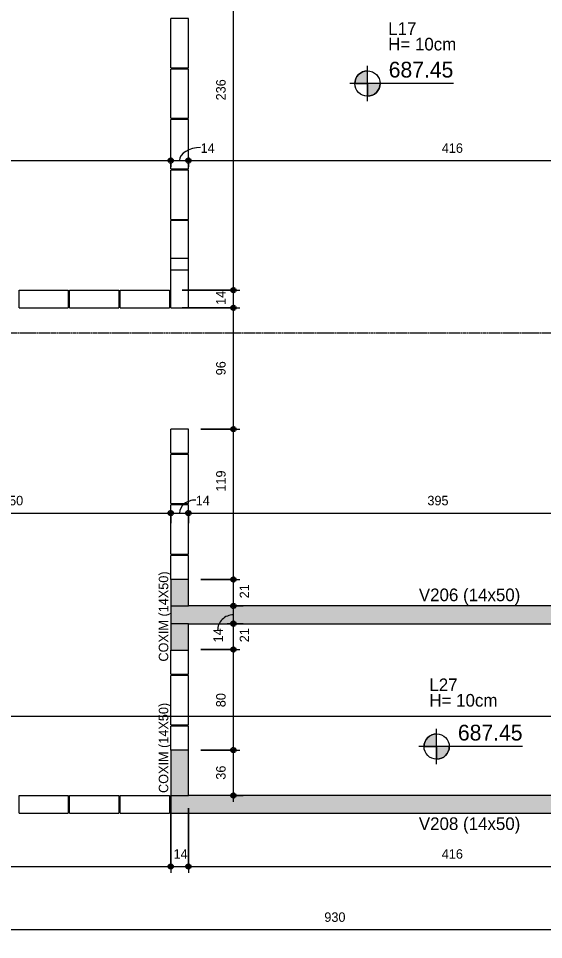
# Model space of a CAD drawing. Header units: centimetres. Extents: x 1490 to 17671, y -2277 to 8860.
# Drawn here: x 7324 to 7739, y -610 to 119 of the extents above; entities that cross this region are included whole.
import ezdxf

# ---------------------------------------------------------------- set-up
doc = ezdxf.new("R2010")
doc.units = ezdxf.units.CM
doc.linetypes.add('Linha de eixo', pattern=[2.2225, 1.27, -0.3175, 0.3175, -0.3175])
for name, color, linetype, lineweight, true_color in [('A-ANNO-DIMS-1', 1, 'Continuous', 9, 0xff0000), ('A-DETL-GENF-1', 9, 'Continuous', 9, 0xc0c0c0), ('A-DETL-GENF-2', 8, 'Continuous', 9, 0x808080), ('A-DETL-GENF-4', 251, 'Continuous', 9, 0x515151)]:
    doc.layers.add(name, color=color, linetype=linetype, lineweight=lineweight, true_color=true_color)
for name, color, linetype, lineweight in [('A-ANNO-DIMS-50', 7, 'Continuous', 9), ('A-DETL-THIN', 7, 'Continuous', 9), ('G-ANNO-SYMB', 7, 'Continuous', 9), ('G-ANNO-TEXT', 7, 'Continuous', 9), ('S-BEAM', 7, 'Continuous', 9), ('S-BEAM-1', 7, 'Continuous', 13), ('S-GRID-1', 7, 'Linha de eixo', 9)]:
    doc.layers.add(name, color=color, linetype=linetype, lineweight=lineweight)
doc.styles.add('Bahnschrift_2', font='', dxfattribs={"height": 12.5})
doc.styles.add('Bahnschrift_7', font='', dxfattribs={"height": 10})
doc.styles.add('Bahnschrift_8', font='', dxfattribs={"height": 7.5})
doc.styles.get('Bahnschrift_2').set_extended_font_data('Bahnschrift')
doc.styles.get('Bahnschrift_7').set_extended_font_data('Bahnschrift')
doc.styles.get('Bahnschrift_8').set_extended_font_data('Bahnschrift')
doc.dimstyles.new('Linear_-_2_mm_Arial', dxfattribs={"dimscale": 30.48, "dimtxt": 8.33133, "dimasz": 0.393701, "dimexe": 0.164042, "dimexo": 0.328084, "dimgap": 0.131234, "dimtad": 1, "dimdec": 0, "dimzin": 0, "dimdsep": 46, "dimtxsty": 'Bahnschrift_8', "dimblk1": 'DOTSMALL', "dimblk2": 'DOTSMALL', "dimsah": 1, "dimcen": 0.09, "dimdle": 0.164042, "dimazin": 0, "dimtfac": 1, "dimtdec": 4, "dimtix": 1, "dimtmove": 0, "dimatfit": 3, "dimfxl": 1, "dimtvp": 1, "dimtolj": 1, "dimtzin": 0, "dimarcsym": 2})
doc.dimstyles.new('Linear_-_2_mm_Arial_1', dxfattribs={"dimscale": 30.48, "dimtxt": 8.33133, "dimasz": 0.393701, "dimexe": 0.164042, "dimexo": 0.328084, "dimgap": 0.131234, "dimtad": 1, "dimdec": 0, "dimzin": 0, "dimdsep": 46, "dimtxsty": 'Bahnschrift_8', "dimblk1": 'DOTSMALL', "dimblk2": 'DOTSMALL', "dimsah": 1, "dimcen": 0.09, "dimdle": 0.164042, "dimazin": 0, "dimtfac": 1, "dimtdec": 4, "dimtix": 1, "dimtmove": 1, "dimatfit": 3, "dimfxl": 1, "dimtvp": 1, "dimtolj": 1, "dimtzin": 0, "dimarcsym": 2})
doc.dimstyles.new('Linear_-_2_mm_Arial_2', dxfattribs={"dimscale": 30.48, "dimtxt": 8.33133, "dimasz": 0.393701, "dimexe": 0.164042, "dimexo": 0.328084, "dimgap": 0.131234, "dimtad": 1, "dimdec": 0, "dimzin": 0, "dimdsep": 46, "dimtxsty": 'Bahnschrift_8', "dimblk1": 'DOTSMALL', "dimblk2": 'DOTSMALL', "dimsah": 1, "dimcen": 0.09, "dimdle": 0.164042, "dimazin": 0, "dimtfac": 1, "dimtdec": 4, "dimtix": 1, "dimtmove": 2, "dimatfit": 3, "dimfxl": 1, "dimtvp": 1, "dimtolj": 1, "dimtzin": 0, "dimarcsym": 2})

# ---------------------------------------------------------------- blocks, each defined once
blk = doc.blocks.new('LEONE - BLOCO CANALETA 14X39X2 - LEONE - BLOCO CANALETA 14X39X19 2-2460880-FORMA DA COBERTURA')
at = {"layer": 'S-BEAM-1'}
for p, q in [((-19.5, 7), (19.5, 7)), ((-19.5, 7), (-19.5, -7)), ((19.5, -7), (19.5, 7)), ((-19.5, -7), (19.5, -7))]:
    blk.add_line(p, q, dxfattribs=at)
blk = doc.blocks.new('LEONE - BLOCO CANALETA 14X39X2 - LEONE - BLOCO CANALETA 14X39X19 2-V1-FORMA DA COBERTURA')
at = {"layer": 'S-BEAM-1'}
for p, q in [((-19.5, 7), (-0.5, 7)), ((-19.5, 7), (-19.5, -7)), ((-19.5, -7), (-0.5, -7))]:
    blk.add_line(p, q, dxfattribs=at)
blk = doc.blocks.new('LEONE - BLOCO CANALETA 14X39X2 - LEONE - BLOCO CANALETA 14X39X19 2-V2-FORMA DA COBERTURA')
at = {"layer": 'S-BEAM-1'}
for p, q in [((0.5, 7), (19.5, 7)), ((19.5, -7), (19.5, 7)), ((0.5, -7), (19.5, -7))]:
    blk.add_line(p, q, dxfattribs=at)
blk = doc.blocks.new('LEONE - BLOCO CANALETA 14X19X19 - LEONE - BLOCO CANALETA 14X19X19-561206-FORMA DA COBERTURA')
at = {"layer": 'S-BEAM-1'}
for p, q in [((-9.5, 7), (9.5, 7)), ((-9.5, 7), (-9.5, -7)), ((9.5, -7), (9.5, 7)), ((-9.5, -7), (9.5, -7))]:
    blk.add_line(p, q, dxfattribs=at)
blk = doc.blocks.new('LEONE - BLOCO CANALETA 14X39X2 - LEONE - BLOCO CANALETA 14X39X19 2-3178326-FORMA DA COBERTURA')
at = {"layer": 'S-BEAM-1'}
for p, q in [((-19.5, 7), (19.5, 7)), ((-19.5, -7), (-19.5, 7)), ((19.5, 7), (19.5, -7)), ((-19.5, -7), (19.5, -7))]:
    blk.add_line(p, q, dxfattribs=at)
blk = doc.blocks.new('LEONE - BLOCO CANALETA 14X39X1 - LEONE - BLOCO CANALETA 14X39X19 2-3186057-FORMA DA COBERTURA')
at = {"layer": 'S-BEAM-1'}
for p, q in [((-19.5, 7), (19.5, 7)), ((-19.5, -7), (-19.5, 7)), ((19.5, 7), (19.5, -7)), ((-19.5, -7), (19.5, -7))]:
    blk.add_line(p, q, dxfattribs=at)
blk = doc.blocks.new('DIMBLOCK19-FORMA DA COBERTURA')
at = {"layer": 'A-ANNO-DIMS-50', "lineweight": 35, "true_color": 0xff0000}
h = blk.add_hatch(color=1, dxfattribs=at)
edge = h.paths.add_edge_path()
edge.add_arc((7109.29, -601.91), 1.5, 0, 360)
h = blk.add_hatch(color=1, dxfattribs=at)
edge = h.paths.add_edge_path()
edge.add_arc((8039.29, -601.91), 1.5, 0, 360)
at = {"layer": 'A-ANNO-DIMS-50', "color": 1, "true_color": 0xff0000}
for p, q in [((7109.29, -519.76), (7109.29, -606.91)), ((7109.29, -601.91), (7109.29, -519.76)), ((8039.29, -609.79), (8039.29, -596.91)), ((7104.29, -601.91), (8039.29, -601.91)), ((8039.29, -601.91), (8039.29, -609.79))]:
    blk.add_line(p, q, dxfattribs=at)
at = {"layer": 'A-ANNO-DIMS-50', "color": 1, "lineweight": 35, "true_color": 0xff0000}
for centre in [(7109.29, -601.91), (8039.29, -601.91)]:
    blk.add_circle(centre, 1.5, dxfattribs=at)
at = {"layer": 'A-ANNO-DIMS-50', "color": 0, "insert": (7565.9, -588.26), "char_height": 7.5, "width": 20.1467, "attachment_point": 1, "line_spacing_factor": 1.009858, "style": 'Bahnschrift_8'}
blk.add_mtext('930', dxfattribs=at)
blk = doc.blocks.new('_DotSmall')
at = {"color": 0, "linetype": 'ByBlock', "const_width": 0.5}
blk.add_lwpolyline([(-0.0625, 0, 1), (0.0625, 0, 1)], format="xyb", close=True, dxfattribs=at)
blk = doc.blocks.new('DIMBLOCK23-FORMA DA COBERTURA')
at = {"layer": 'A-ANNO-DIMS-50', "lineweight": 35, "true_color": 0xff0000}
h = blk.add_hatch(color=1, dxfattribs=at)
edge = h.paths.add_edge_path()
edge.add_arc((7123.29, -551.91), 1.5, 0, 360)
h = blk.add_hatch(color=1, dxfattribs=at)
edge = h.paths.add_edge_path()
edge.add_arc((7444.29, -551.91), 1.5, 0, 360)
at = {"layer": 'A-ANNO-DIMS-50', "color": 1, "true_color": 0xff0000}
for p, q in [((7444.29, -505.76), (7444.29, -556.91)), ((7444.29, -551.91), (7444.29, -505.76)), ((7123.29, -519.76), (7123.29, -556.91)), ((7123.29, -551.91), (7123.29, -519.76)), ((7123.29, -551.91), (7444.29, -551.91))]:
    blk.add_line(p, q, dxfattribs=at)
at = {"layer": 'A-ANNO-DIMS-50', "color": 1, "lineweight": 35, "true_color": 0xff0000}
for centre in [(7123.29, -551.91), (7444.29, -551.91)]:
    blk.add_circle(centre, 1.5, dxfattribs=at)
at = {"layer": 'A-ANNO-DIMS-50', "color": 0, "insert": (7276.53, -538.26), "char_height": 7.5, "width": 17.4201, "attachment_point": 1, "line_spacing_factor": 1.009858, "style": 'Bahnschrift_8'}
blk.add_mtext('321', dxfattribs=at)
blk = doc.blocks.new('DIMBLOCK24-FORMA DA COBERTURA')
at = {"layer": 'A-ANNO-DIMS-50', "lineweight": 35, "true_color": 0xff0000}
h = blk.add_hatch(color=1, dxfattribs=at)
edge = h.paths.add_edge_path()
edge.add_arc((7444.29, -551.91), 1.5, 0, 360)
h = blk.add_hatch(color=1, dxfattribs=at)
edge = h.paths.add_edge_path()
edge.add_arc((7458.29, -551.91), 1.5, 0, 360)
at = {"layer": 'A-ANNO-DIMS-50', "color": 1, "true_color": 0xff0000}
for p, q in [((7444.29, -505.76), (7444.29, -556.91)), ((7444.29, -551.91), (7444.29, -505.76)), ((7458.29, -505.76), (7458.29, -556.91)), ((7458.29, -551.91), (7458.29, -505.76)), ((7444.29, -551.91), (7458.29, -551.91))]:
    blk.add_line(p, q, dxfattribs=at)
at = {"layer": 'A-ANNO-DIMS-50', "color": 1, "lineweight": 35, "true_color": 0xff0000}
for centre in [(7444.29, -551.91), (7458.29, -551.91)]:
    blk.add_circle(centre, 1.5, dxfattribs=at)
at = {"layer": 'A-ANNO-DIMS-50', "color": 0, "insert": (7446.56, -538.26), "char_height": 7.5, "width": 11.3609, "attachment_point": 1, "line_spacing_factor": 1.009858, "style": 'Bahnschrift_8'}
blk.add_mtext('14', dxfattribs=at)
blk = doc.blocks.new('DIMBLOCK25-FORMA DA COBERTURA')
at = {"layer": 'A-ANNO-DIMS-50', "lineweight": 35, "true_color": 0xff0000}
h = blk.add_hatch(color=1, dxfattribs=at)
edge = h.paths.add_edge_path()
edge.add_arc((7458.29, -551.91), 1.5, 0, 360)
h = blk.add_hatch(color=1, dxfattribs=at)
edge = h.paths.add_edge_path()
edge.add_arc((7874.29, -551.91), 1.5, 0, 360)
at = {"layer": 'A-ANNO-DIMS-50', "color": 1, "true_color": 0xff0000}
for p, q in [((7458.29, -505.76), (7458.29, -556.91)), ((7458.29, -551.91), (7458.29, -505.76)), ((7874.29, -505.76), (7874.29, -556.91)), ((7874.29, -551.91), (7874.29, -505.76)), ((7458.29, -551.91), (7874.29, -551.91))]:
    blk.add_line(p, q, dxfattribs=at)
at = {"layer": 'A-ANNO-DIMS-50', "color": 1, "lineweight": 35, "true_color": 0xff0000}
for centre in [(7458.29, -551.91), (7874.29, -551.91)]:
    blk.add_circle(centre, 1.5, dxfattribs=at)
at = {"layer": 'A-ANNO-DIMS-50', "color": 0, "insert": (7658.85, -538.26), "char_height": 7.5, "width": 17.8745, "attachment_point": 1, "line_spacing_factor": 1.009858, "style": 'Bahnschrift_8'}
blk.add_mtext('416', dxfattribs=at)
blk = doc.blocks.new('DIMBLOCK112-FORMA DA COBERTURA')
at = {"layer": 'A-ANNO-DIMS-50', "lineweight": 35, "true_color": 0xff0000}
h = blk.add_hatch(color=1, dxfattribs=at)
edge = h.paths.add_edge_path()
edge.add_arc((7123.29, 6.75), 1.5, 0, 360)
h = blk.add_hatch(color=1, dxfattribs=at)
edge = h.paths.add_edge_path()
edge.add_arc((7444.29, 6.75), 1.5, 0, 360)
at = {"layer": 'A-ANNO-DIMS-50', "color": 1, "true_color": 0xff0000}
for p, q in [((7123.29, 14.24), (7123.29, 1.75)), ((7123.29, 6.75), (7123.29, 14.24)), ((7444.29, 9.24), (7444.29, 1.75)), ((7444.29, 6.75), (7444.29, 9.24)), ((7118.29, 6.75), (7444.29, 6.75))]:
    blk.add_line(p, q, dxfattribs=at)
at = {"layer": 'A-ANNO-DIMS-50', "color": 1, "lineweight": 35, "true_color": 0xff0000}
for centre in [(7123.29, 6.75), (7444.29, 6.75)]:
    blk.add_circle(centre, 1.5, dxfattribs=at)
at = {"layer": 'A-ANNO-DIMS-50', "color": 0, "insert": (7276.53, 20.39), "char_height": 7.5, "width": 17.4201, "attachment_point": 1, "line_spacing_factor": 1.009858, "style": 'Bahnschrift_8'}
blk.add_mtext('321', dxfattribs=at)
blk = doc.blocks.new('DIMBLOCK113-FORMA DA COBERTURA')
at = {"layer": 'A-ANNO-DIMS-50', "lineweight": 35, "true_color": 0xff0000}
h = blk.add_hatch(color=1, dxfattribs=at)
edge = h.paths.add_edge_path()
edge.add_arc((7444.29, 6.75), 1.5, 0, 360)
h = blk.add_hatch(color=1, dxfattribs=at)
edge = h.paths.add_edge_path()
edge.add_arc((7458.29, 6.75), 1.5, 0, 360)
at = {"layer": 'A-ANNO-DIMS-50', "color": 1, "true_color": 0xff0000}
for p, q in [((7444.29, 9.24), (7444.29, 1.75)), ((7444.29, 6.75), (7444.29, 9.24)), ((7458.29, 9.24), (7458.29, 1.75)), ((7458.29, 6.75), (7458.29, 9.24)), ((7444.29, 6.75), (7458.29, 6.75))]:
    blk.add_line(p, q, dxfattribs=at)
at = {"layer": 'A-ANNO-DIMS-50', "color": 1, "lineweight": 35, "true_color": 0xff0000}
for centre in [(7444.29, 6.75), (7458.29, 6.75)]:
    blk.add_circle(centre, 1.5, dxfattribs=at)
at = {"layer": 'A-ANNO-DIMS-50', "color": 1, "true_color": 0xff0000}
blk.add_ellipse((7468, 6.75), major_axis=(-16.7, 0), ratio=0.617383, start_param=4.712389, end_param=6.283185, dxfattribs=at)
at = {"layer": 'A-ANNO-DIMS-50', "color": 0, "insert": (7468, 20.39), "char_height": 7.5, "width": 11.3609, "attachment_point": 1, "line_spacing_factor": 1.009858, "style": 'Bahnschrift_8'}
blk.add_mtext('14', dxfattribs=at)
blk = doc.blocks.new('DIMBLOCK114-FORMA DA COBERTURA')
at = {"layer": 'A-ANNO-DIMS-50', "lineweight": 35, "true_color": 0xff0000}
h = blk.add_hatch(color=1, dxfattribs=at)
edge = h.paths.add_edge_path()
edge.add_arc((7458.29, 6.75), 1.5, 0, 360)
h = blk.add_hatch(color=1, dxfattribs=at)
edge = h.paths.add_edge_path()
edge.add_arc((7874.29, 6.75), 1.5, 0, 360)
at = {"layer": 'A-ANNO-DIMS-50', "color": 1, "true_color": 0xff0000}
for p, q in [((7458.29, 9.24), (7458.29, 1.75)), ((7458.29, 6.75), (7458.29, 9.24)), ((7874.29, -1.13), (7874.29, 11.75)), ((7458.29, 6.75), (7874.29, 6.75)), ((7874.29, 6.75), (7874.29, -1.13))]:
    blk.add_line(p, q, dxfattribs=at)
at = {"layer": 'A-ANNO-DIMS-50', "color": 1, "lineweight": 35, "true_color": 0xff0000}
for centre in [(7458.29, 6.75), (7874.29, 6.75)]:
    blk.add_circle(centre, 1.5, dxfattribs=at)
at = {"layer": 'A-ANNO-DIMS-50', "color": 0, "insert": (7658.85, 20.39), "char_height": 7.5, "width": 17.8745, "attachment_point": 1, "line_spacing_factor": 1.009858, "style": 'Bahnschrift_8'}
blk.add_mtext('416', dxfattribs=at)
blk = doc.blocks.new('DIMBLOCK134-FORMA DA COBERTURA')
at = {"layer": 'A-ANNO-DIMS-50', "lineweight": 35, "true_color": 0xff0000}
h = blk.add_hatch(color=1, dxfattribs=at)
edge = h.paths.add_edge_path()
edge.add_arc((7194.29, -272.22), 1.5, 0, 360)
h = blk.add_hatch(color=1, dxfattribs=at)
edge = h.paths.add_edge_path()
edge.add_arc((7444.29, -272.22), 1.5, 0, 360)
at = {"layer": 'A-ANNO-DIMS-50', "color": 1, "true_color": 0xff0000}
for p, q in [((7194.29, -245.76), (7194.29, -277.22)), ((7194.29, -272.22), (7194.29, -245.76)), ((7444.29, -280.1), (7444.29, -267.22)), ((7194.29, -272.22), (7444.29, -272.22)), ((7444.29, -272.22), (7444.29, -280.1))]:
    blk.add_line(p, q, dxfattribs=at)
at = {"layer": 'A-ANNO-DIMS-50', "color": 1, "lineweight": 35, "true_color": 0xff0000}
for centre in [(7194.29, -272.22), (7444.29, -272.22)]:
    blk.add_circle(centre, 1.5, dxfattribs=at)
at = {"layer": 'A-ANNO-DIMS-50', "color": 0, "insert": (7310.84, -258.58), "char_height": 7.5, "width": 20.2982, "attachment_point": 1, "line_spacing_factor": 1.009858, "style": 'Bahnschrift_8'}
blk.add_mtext('250', dxfattribs=at)
blk = doc.blocks.new('DIMBLOCK135-FORMA DA COBERTURA')
at = {"layer": 'A-ANNO-DIMS-50', "lineweight": 35, "true_color": 0xff0000}
h = blk.add_hatch(color=1, dxfattribs=at)
edge = h.paths.add_edge_path()
edge.add_arc((7444.29, -272.22), 1.5, 0, 360)
h = blk.add_hatch(color=1, dxfattribs=at)
edge = h.paths.add_edge_path()
edge.add_arc((7458.29, -272.22), 1.5, 0, 360)
at = {"layer": 'A-ANNO-DIMS-50', "color": 1, "true_color": 0xff0000}
for p, q in [((7444.29, -280.1), (7444.29, -267.22)), ((7458.29, -280.1), (7458.29, -267.22)), ((7444.29, -272.22), (7458.29, -272.22)), ((7444.29, -272.22), (7444.29, -280.1)), ((7458.29, -272.22), (7458.29, -280.1))]:
    blk.add_line(p, q, dxfattribs=at)
at = {"layer": 'A-ANNO-DIMS-50', "color": 1, "lineweight": 35, "true_color": 0xff0000}
for centre in [(7444.29, -272.22), (7458.29, -272.22)]:
    blk.add_circle(centre, 1.5, dxfattribs=at)
at = {"layer": 'A-ANNO-DIMS-50', "color": 1, "true_color": 0xff0000}
blk.add_ellipse((7464.1, -272.22), major_axis=(12.81, 0), ratio=0.804952, start_param=1.570796, end_param=3.141593, dxfattribs=at)
at = {"layer": 'A-ANNO-DIMS-50', "color": 0, "insert": (7464.1, -258.58), "char_height": 7.5, "width": 11.3609, "attachment_point": 1, "line_spacing_factor": 1.009858, "style": 'Bahnschrift_8'}
blk.add_mtext('14', dxfattribs=at)
blk = doc.blocks.new('DIMBLOCK136-FORMA DA COBERTURA')
at = {"layer": 'A-ANNO-DIMS-50', "lineweight": 35, "true_color": 0xff0000}
h = blk.add_hatch(color=1, dxfattribs=at)
edge = h.paths.add_edge_path()
edge.add_arc((7458.29, -272.22), 1.5, 0, 360)
h = blk.add_hatch(color=1, dxfattribs=at)
edge = h.paths.add_edge_path()
edge.add_arc((7853.29, -272.22), 1.5, 0, 360)
at = {"layer": 'A-ANNO-DIMS-50', "color": 1, "true_color": 0xff0000}
for p, q in [((7458.29, -280.1), (7458.29, -267.22)), ((7853.29, -284.76), (7853.29, -267.22)), ((7458.29, -272.22), (7853.29, -272.22)), ((7458.29, -272.22), (7458.29, -280.1)), ((7853.29, -272.22), (7853.29, -284.76))]:
    blk.add_line(p, q, dxfattribs=at)
at = {"layer": 'A-ANNO-DIMS-50', "color": 1, "lineweight": 35, "true_color": 0xff0000}
for centre in [(7458.29, -272.22), (7853.29, -272.22)]:
    blk.add_circle(centre, 1.5, dxfattribs=at)
at = {"layer": 'A-ANNO-DIMS-50', "color": 0, "insert": (7647.46, -258.58), "char_height": 7.5, "width": 19.9952, "attachment_point": 1, "line_spacing_factor": 1.009858, "style": 'Bahnschrift_8'}
blk.add_mtext('395', dxfattribs=at)
blk = doc.blocks.new('DIMBLOCK185-FORMA DA COBERTURA')
at = {"layer": 'A-ANNO-DIMS-50', "lineweight": 35, "true_color": 0xff0000}
h = blk.add_hatch(color=1, dxfattribs=at)
edge = h.paths.add_edge_path()
edge.add_arc((7493.91, -459.76), 1.5, 0, 360)
h = blk.add_hatch(color=1, dxfattribs=at)
edge = h.paths.add_edge_path()
edge.add_arc((7493.91, -495.76), 1.5, 0, 360)
at = {"layer": 'A-ANNO-DIMS-50', "color": 1, "true_color": 0xff0000}
for p, q in [((7468.29, -459.76), (7498.91, -459.76)), ((7493.91, -459.76), (7468.29, -459.76)), ((7493.91, -500.76), (7493.91, -459.76)), ((7501.79, -495.76), (7488.91, -495.76)), ((7493.91, -495.76), (7501.79, -495.76))]:
    blk.add_line(p, q, dxfattribs=at)
at = {"layer": 'A-ANNO-DIMS-50', "color": 1, "lineweight": 35, "true_color": 0xff0000}
for centre in [(7493.91, -459.76), (7493.91, -495.76)]:
    blk.add_circle(centre, 1.5, dxfattribs=at)
at = {"layer": 'A-ANNO-DIMS-50', "color": 0, "insert": (7480.26, -483.25), "char_height": 7.5, "width": 13.1787, "attachment_point": 1, "rotation": 90, "line_spacing_factor": 1.009858, "style": 'Bahnschrift_8'}
blk.add_mtext('36', dxfattribs=at)
blk = doc.blocks.new('DIMBLOCK186-FORMA DA COBERTURA')
at = {"layer": 'A-ANNO-DIMS-50', "lineweight": 35, "true_color": 0xff0000}
h = blk.add_hatch(color=1, dxfattribs=at)
edge = h.paths.add_edge_path()
edge.add_arc((7493.91, -380.26), 1.5, 0, 360)
h = blk.add_hatch(color=1, dxfattribs=at)
edge = h.paths.add_edge_path()
edge.add_arc((7493.91, -459.76), 1.5, 0, 360)
at = {"layer": 'A-ANNO-DIMS-50', "color": 1, "true_color": 0xff0000}
for p, q in [((7468.29, -380.26), (7498.91, -380.26)), ((7493.91, -380.26), (7468.29, -380.26)), ((7493.91, -459.76), (7493.91, -380.26)), ((7468.29, -459.76), (7498.91, -459.76)), ((7493.91, -459.76), (7468.29, -459.76))]:
    blk.add_line(p, q, dxfattribs=at)
at = {"layer": 'A-ANNO-DIMS-50', "color": 1, "lineweight": 35, "true_color": 0xff0000}
for centre in [(7493.91, -380.26), (7493.91, -459.76)]:
    blk.add_circle(centre, 1.5, dxfattribs=at)
at = {"layer": 'A-ANNO-DIMS-50', "color": 0, "insert": (7480.26, -425.88), "char_height": 7.5, "width": 14.0875, "attachment_point": 1, "rotation": 90, "line_spacing_factor": 1.009858, "style": 'Bahnschrift_8'}
blk.add_mtext('80', dxfattribs=at)
blk = doc.blocks.new('DIMBLOCK187-FORMA DA COBERTURA')
at = {"layer": 'A-ANNO-DIMS-50', "lineweight": 35, "true_color": 0xff0000}
h = blk.add_hatch(color=1, dxfattribs=at)
edge = h.paths.add_edge_path()
edge.add_arc((7493.91, -359.76), 1.5, 0, 360)
h = blk.add_hatch(color=1, dxfattribs=at)
edge = h.paths.add_edge_path()
edge.add_arc((7493.91, -380.26), 1.5, 0, 360)
at = {"layer": 'A-ANNO-DIMS-50', "color": 1, "true_color": 0xff0000}
for p, q in [((7501.79, -359.76), (7488.91, -359.76)), ((7493.91, -380.26), (7493.91, -359.76)), ((7493.91, -359.76), (7501.79, -359.76)), ((7468.29, -380.26), (7498.91, -380.26)), ((7493.91, -380.26), (7468.29, -380.26))]:
    blk.add_line(p, q, dxfattribs=at)
at = {"layer": 'A-ANNO-DIMS-50', "color": 1, "lineweight": 35, "true_color": 0xff0000}
for centre in [(7493.91, -359.76), (7493.91, -380.26)]:
    blk.add_circle(centre, 1.5, dxfattribs=at)
at = {"layer": 'A-ANNO-DIMS-50', "color": 0, "insert": (7498.9, -374.49), "char_height": 7.5, "width": 10.755, "attachment_point": 1, "rotation": 90, "line_spacing_factor": 1.009858, "style": 'Bahnschrift_8'}
blk.add_mtext('21', dxfattribs=at)
blk = doc.blocks.new('DIMBLOCK188-FORMA DA COBERTURA')
at = {"layer": 'A-ANNO-DIMS-50', "lineweight": 35, "true_color": 0xff0000}
h = blk.add_hatch(color=1, dxfattribs=at)
edge = h.paths.add_edge_path()
edge.add_arc((7493.91, -345.76), 1.5, 0, 360)
h = blk.add_hatch(color=1, dxfattribs=at)
edge = h.paths.add_edge_path()
edge.add_arc((7493.91, -359.76), 1.5, 0, 360)
at = {"layer": 'A-ANNO-DIMS-50', "color": 1, "true_color": 0xff0000}
for p, q in [((7501.79, -345.76), (7488.91, -345.76)), ((7493.91, -359.76), (7493.91, -345.76)), ((7493.91, -345.76), (7501.79, -345.76)), ((7501.79, -359.76), (7488.91, -359.76)), ((7493.91, -359.76), (7501.79, -359.76))]:
    blk.add_line(p, q, dxfattribs=at)
at = {"layer": 'A-ANNO-DIMS-50', "color": 1, "lineweight": 35, "true_color": 0xff0000}
for centre in [(7493.91, -345.76), (7493.91, -359.76)]:
    blk.add_circle(centre, 1.5, dxfattribs=at)
at = {"layer": 'A-ANNO-DIMS-50', "color": 1, "true_color": 0xff0000}
blk.add_ellipse((7493.91, -365.11), major_axis=(12.45, 0), ratio=0.992472, start_param=1.570796, end_param=3.141593, dxfattribs=at)
at = {"layer": 'A-ANNO-DIMS-50', "color": 0, "insert": (7478.13, -374.58), "char_height": 7.5, "width": 11.3609, "attachment_point": 1, "rotation": 90, "line_spacing_factor": 1.009858, "style": 'Bahnschrift_8'}
blk.add_mtext('14', dxfattribs=at)
blk = doc.blocks.new('DIMBLOCK189-FORMA DA COBERTURA')
at = {"layer": 'A-ANNO-DIMS-50', "lineweight": 35, "true_color": 0xff0000}
h = blk.add_hatch(color=1, dxfattribs=at)
edge = h.paths.add_edge_path()
edge.add_arc((7493.91, -324.76), 1.5, 0, 360)
h = blk.add_hatch(color=1, dxfattribs=at)
edge = h.paths.add_edge_path()
edge.add_arc((7493.91, -345.76), 1.5, 0, 360)
at = {"layer": 'A-ANNO-DIMS-50', "color": 1, "true_color": 0xff0000}
for p, q in [((7468.29, -324.76), (7498.91, -324.76)), ((7493.91, -324.76), (7468.29, -324.76)), ((7493.91, -345.76), (7493.91, -324.76)), ((7501.79, -345.76), (7488.91, -345.76)), ((7493.91, -345.76), (7501.79, -345.76))]:
    blk.add_line(p, q, dxfattribs=at)
at = {"layer": 'A-ANNO-DIMS-50', "color": 1, "lineweight": 35, "true_color": 0xff0000}
for centre in [(7493.91, -324.76), (7493.91, -345.76)]:
    blk.add_circle(centre, 1.5, dxfattribs=at)
at = {"layer": 'A-ANNO-DIMS-50', "color": 0, "insert": (7498.9, -339.74), "char_height": 7.5, "width": 10.755, "attachment_point": 1, "rotation": 90, "line_spacing_factor": 1.009858, "style": 'Bahnschrift_8'}
blk.add_mtext('21', dxfattribs=at)
blk = doc.blocks.new('DIMBLOCK190-FORMA DA COBERTURA')
at = {"layer": 'A-ANNO-DIMS-50', "lineweight": 35, "true_color": 0xff0000}
h = blk.add_hatch(color=1, dxfattribs=at)
edge = h.paths.add_edge_path()
edge.add_arc((7493.91, -205.76), 1.5, 0, 360)
h = blk.add_hatch(color=1, dxfattribs=at)
edge = h.paths.add_edge_path()
edge.add_arc((7493.91, -324.76), 1.5, 0, 360)
at = {"layer": 'A-ANNO-DIMS-50', "color": 1, "true_color": 0xff0000}
for p, q in [((7468.29, -205.76), (7498.91, -205.76)), ((7493.91, -205.76), (7468.29, -205.76)), ((7493.91, -324.76), (7493.91, -205.76)), ((7468.29, -324.76), (7498.91, -324.76)), ((7493.91, -324.76), (7468.29, -324.76))]:
    blk.add_line(p, q, dxfattribs=at)
at = {"layer": 'A-ANNO-DIMS-50', "color": 1, "lineweight": 35, "true_color": 0xff0000}
for centre in [(7493.91, -205.76), (7493.91, -324.76)]:
    blk.add_circle(centre, 1.5, dxfattribs=at)
at = {"layer": 'A-ANNO-DIMS-50', "color": 0, "insert": (7480.26, -255.25), "char_height": 7.5, "width": 14.9964, "attachment_point": 1, "rotation": 90, "line_spacing_factor": 1.009858, "style": 'Bahnschrift_8'}
blk.add_mtext('119', dxfattribs=at)
blk = doc.blocks.new('DIMBLOCK191-FORMA DA COBERTURA')
at = {"layer": 'A-ANNO-DIMS-50', "lineweight": 35, "true_color": 0xff0000}
h = blk.add_hatch(color=1, dxfattribs=at)
edge = h.paths.add_edge_path()
edge.add_arc((7493.91, -109.76), 1.5, 0, 360)
h = blk.add_hatch(color=1, dxfattribs=at)
edge = h.paths.add_edge_path()
edge.add_arc((7493.91, -205.76), 1.5, 0, 360)
at = {"layer": 'A-ANNO-DIMS-50', "color": 1, "true_color": 0xff0000}
for p, q in [((7453.29, -109.76), (7498.91, -109.76)), ((7493.91, -109.76), (7453.29, -109.76)), ((7493.91, -205.76), (7493.91, -109.76)), ((7468.29, -205.76), (7498.91, -205.76)), ((7493.91, -205.76), (7468.29, -205.76))]:
    blk.add_line(p, q, dxfattribs=at)
at = {"layer": 'A-ANNO-DIMS-50', "color": 1, "lineweight": 35, "true_color": 0xff0000}
for centre in [(7493.91, -109.76), (7493.91, -205.76)]:
    blk.add_circle(centre, 1.5, dxfattribs=at)
at = {"layer": 'A-ANNO-DIMS-50', "color": 0, "insert": (7480.26, -163.18), "char_height": 7.5, "width": 13.0272, "attachment_point": 1, "rotation": 90, "line_spacing_factor": 1.009858, "style": 'Bahnschrift_8'}
blk.add_mtext('96', dxfattribs=at)
blk = doc.blocks.new('DIMBLOCK192-FORMA DA COBERTURA')
at = {"layer": 'A-ANNO-DIMS-50', "lineweight": 35, "true_color": 0xff0000}
h = blk.add_hatch(color=1, dxfattribs=at)
edge = h.paths.add_edge_path()
edge.add_arc((7493.91, -95.76), 1.5, 0, 360)
h = blk.add_hatch(color=1, dxfattribs=at)
edge = h.paths.add_edge_path()
edge.add_arc((7493.91, -109.76), 1.5, 0, 360)
at = {"layer": 'A-ANNO-DIMS-50', "color": 1, "true_color": 0xff0000}
for p, q in [((7453.29, -95.76), (7498.91, -95.76)), ((7493.91, -95.76), (7453.29, -95.76)), ((7493.91, -109.76), (7493.91, -95.76)), ((7453.29, -109.76), (7498.91, -109.76)), ((7493.91, -109.76), (7453.29, -109.76))]:
    blk.add_line(p, q, dxfattribs=at)
at = {"layer": 'A-ANNO-DIMS-50', "color": 1, "lineweight": 35, "true_color": 0xff0000}
for centre in [(7493.91, -95.76), (7493.91, -109.76)]:
    blk.add_circle(centre, 1.5, dxfattribs=at)
at = {"layer": 'A-ANNO-DIMS-50', "color": 0, "insert": (7480.26, -107.49), "char_height": 7.5, "width": 11.3609, "attachment_point": 1, "rotation": 90, "line_spacing_factor": 1.009858, "style": 'Bahnschrift_8'}
blk.add_mtext('14', dxfattribs=at)
blk = doc.blocks.new('DIMBLOCK193-FORMA DA COBERTURA')
at = {"layer": 'A-ANNO-DIMS-50', "lineweight": 35, "true_color": 0xff0000}
h = blk.add_hatch(color=1, dxfattribs=at)
edge = h.paths.add_edge_path()
edge.add_arc((7493.91, 140.24), 1.5, 0, 360)
h = blk.add_hatch(color=1, dxfattribs=at)
edge = h.paths.add_edge_path()
edge.add_arc((7493.91, -95.76), 1.5, 0, 360)
at = {"layer": 'A-ANNO-DIMS-50', "color": 1, "true_color": 0xff0000}
for p, q in [((7501.79, 140.24), (7488.91, 140.24)), ((7493.91, -95.76), (7493.91, 140.24)), ((7493.91, 140.24), (7501.79, 140.24)), ((7453.29, -95.76), (7498.91, -95.76)), ((7493.91, -95.76), (7453.29, -95.76))]:
    blk.add_line(p, q, dxfattribs=at)
at = {"layer": 'A-ANNO-DIMS-50', "color": 1, "lineweight": 35, "true_color": 0xff0000}
for centre in [(7493.91, 140.24), (7493.91, -95.76)]:
    blk.add_circle(centre, 1.5, dxfattribs=at)
at = {"layer": 'A-ANNO-DIMS-50', "color": 0, "insert": (7480.26, 54.39), "char_height": 7.5, "width": 19.6922, "attachment_point": 1, "rotation": 90, "line_spacing_factor": 1.009858, "style": 'Bahnschrift_8'}
blk.add_mtext('236', dxfattribs=at)

msp = doc.modelspace()

# ---------------------------------------------------------------- hatches: boundary and pattern name
at = {"layer": 'A-DETL-GENF-1'}
h = msp.add_hatch(color=256, dxfattribs=at)
h.paths.add_polyline_path([(7458.29, -380.76), (7458.29, -359.76), (7444.29, -359.76), (7444.29, -380.76)])
h.paths.add_polyline_path([(7444.29, -345.76), (7458.29, -345.76), (7458.29, -324.76), (7444.29, -324.76)])
msp.add_hatch(color=256, dxfattribs=at).paths.add_polyline_path([(7458.29, -495.76), (7458.29, -459.76), (7444.29, -459.76), (7444.29, -495.76)])
at = {"layer": 'A-DETL-GENF-2'}
for points in [[(7719.04, -359.76), (7888.29, -359.76), (7888.29, -345.76), (7444.29, -345.76), (7444.29, -359.76), (7458.29, -359.76)], [(7444.29, -509.76), (7888.29, -509.76), (7888.29, -495.76), (7444.29, -495.76)]]:
    msp.add_hatch(color=256, dxfattribs=at).paths.add_polyline_path(points)
at = {"layer": 'A-DETL-GENF-4'}
for points in [[(7591.34, 67.71), (7600, 67.71), (7600, 77.71), (7597.42, 77.37), (7595, 76.37), (7592.93, 74.78), (7591.34, 72.71), (7590.34, 70.3), (7590, 67.71), (7590.34, 67.71)], [(7600, 57.71), (7602.59, 58.05), (7605, 59.05), (7607.07, 60.64), (7608.66, 62.71), (7609.66, 65.12), (7610, 67.71), (7600, 67.71), (7600, 58.05)], [(7646.13, -457.03), (7654.79, -457.03), (7654.79, -447.03), (7652.2, -447.37), (7649.79, -448.37), (7647.72, -449.96), (7646.13, -452.03), (7645.13, -454.44), (7644.79, -457.03), (7645.13, -457.03)], [(7654.79, -467.03), (7657.37, -466.69), (7659.79, -465.69), (7661.86, -464.1), (7663.45, -462.03), (7664.45, -459.62), (7664.79, -457.03), (7654.79, -457.03), (7654.79, -466.69)]]:
    msp.add_hatch(color=256, dxfattribs=at).paths.add_polyline_path(points)

# ---------------------------------------------------------------- linework, layer by layer
at = {"layer": 'A-DETL-THIN'}
for p, q in [((7600, 53.71), (7600, 81.71)), ((7600, 67.71), (7600, 77.71)), ((7668, 67.71), (7586, 67.71)), ((7590, 67.71), (7600, 67.71)), ((7610, 67.71), (7600, 67.71)), ((7600, 67.71), (7600, 57.71)), ((7458.29, -324.76), (7444.29, -324.76)), ((7444.29, -324.76), (7444.29, -345.76)), ((7458.29, -345.76), (7458.29, -324.76)), ((7444.29, -345.76), (7444.29, -359.76)), ((7444.29, -345.76), (7458.29, -345.76)), ((7874.29, -345.76), (7458.29, -345.76)), ((7458.29, -359.76), (7444.29, -359.76)), ((7444.29, -359.76), (7444.29, -380.76)), ((7458.29, -359.76), (7874.41, -359.76)), ((7458.29, -380.76), (7458.29, -359.76)), ((7444.29, -380.76), (7458.29, -380.76)), ((7654.79, -471.03), (7654.79, -443.03)), ((7654.79, -457.03), (7654.79, -447.03)), ((7722.79, -457.03), (7640.79, -457.03)), ((7644.79, -457.03), (7654.79, -457.03)), ((7664.79, -457.03), (7654.79, -457.03)), ((7654.79, -457.03), (7654.79, -467.03)), ((7458.29, -459.76), (7444.29, -459.76)), ((7444.29, -459.76), (7444.29, -495.76)), ((7458.29, -495.76), (7458.29, -459.76)), ((7444.29, -495.76), (7444.29, -509.76)), ((7444.29, -495.76), (7458.29, -495.76)), ((7874.29, -495.76), (7458.29, -495.76)), ((7444.29, -509.76), (7888.29, -509.76))]:
    msp.add_line(p, q, dxfattribs=at)
for centre in [(7600, 67.71), (7654.79, -457.03)]:
    msp.add_circle(centre, 10, dxfattribs=at)
for centre, start, end in [((7600, 67.71), 90, 180), ((7600, 67.71), 270, 360), ((7654.79, -457.03), 90, 180), ((7654.79, -457.03), 270, 360)]:
    msp.add_arc(centre, 10, start, end, dxfattribs=at)
at = {"layer": 'G-ANNO-SYMB'}
msp.add_line((6938.91, -432.87), (10058.88, -432.87), dxfattribs=at)
at = {"layer": 'S-GRID-1'}
msp.add_line((9984.56, -129.76), (6975.25, -129.76), dxfattribs=at)

# ---------------------------------------------------------------- block references
at = {"layer": 'S-BEAM'}
for name, p, rotation in [('LEONE - BLOCO CANALETA 14X39X2 - LEONE - BLOCO CANALETA 14X39X19 2-2460880-FORMA DA COBERTURA', (7451.29, 99.74), 89.9999999999999), ('LEONE - BLOCO CANALETA 14X39X2 - LEONE - BLOCO CANALETA 14X39X19 2-2460880-FORMA DA COBERTURA', (7451.29, 59.74), 89.9999999999999), ('LEONE - BLOCO CANALETA 14X39X2 - LEONE - BLOCO CANALETA 14X39X19 2-2460880-FORMA DA COBERTURA', (7451.29, 19.74), 89.9999999999999), ('LEONE - BLOCO CANALETA 14X39X2 - LEONE - BLOCO CANALETA 14X39X19 2-2460880-FORMA DA COBERTURA', (7451.29, -20.26), 89.9999999999999), ('LEONE - BLOCO CANALETA 14X39X2 - LEONE - BLOCO CANALETA 14X39X19 2-2460880-FORMA DA COBERTURA', (7451.29, -60.26), 89.9999999999999), ('LEONE - BLOCO CANALETA 14X39X2 - LEONE - BLOCO CANALETA 14X39X19 2-2460880-FORMA DA COBERTURA', (7451.29, -90.26), 89.9999999999999), ('LEONE - BLOCO CANALETA 14X19X19 - LEONE - BLOCO CANALETA 14X19X19-561206-FORMA DA COBERTURA', (7451.29, -215.26), 89.9999999999999), ('LEONE - BLOCO CANALETA 14X39X2 - LEONE - BLOCO CANALETA 14X39X19 2-2460880-FORMA DA COBERTURA', (7451.29, -245.26), 89.9999999999999), ('LEONE - BLOCO CANALETA 14X39X2 - LEONE - BLOCO CANALETA 14X39X19 2-2460880-FORMA DA COBERTURA', (7451.29, -285.26), 89.9999999999999), ('LEONE - BLOCO CANALETA 14X39X2 - LEONE - BLOCO CANALETA 14X39X19 2-V2-FORMA DA COBERTURA', (7451.29, -325.26), 89.9999999999999), ('LEONE - BLOCO CANALETA 14X39X2 - LEONE - BLOCO CANALETA 14X39X19 2-V1-FORMA DA COBERTURA', (7451.29, -380.26), 89.99999999999974), ('LEONE - BLOCO CANALETA 14X39X2 - LEONE - BLOCO CANALETA 14X39X19 2-2460880-FORMA DA COBERTURA', (7451.29, -420.26), 89.99999999999974), ('LEONE - BLOCO CANALETA 14X39X2 - LEONE - BLOCO CANALETA 14X39X19 2-V2-FORMA DA COBERTURA', (7451.29, -460.26), 89.99999999999974)]:
    msp.add_blockref(name, p, dxfattribs=dict(at, rotation=rotation))
for name, p in [('LEONE - BLOCO CANALETA 14X39X2 - LEONE - BLOCO CANALETA 14X39X19 2-3178326-FORMA DA COBERTURA', (7343.79, -102.76)), ('LEONE - BLOCO CANALETA 14X39X2 - LEONE - BLOCO CANALETA 14X39X19 2-3178326-FORMA DA COBERTURA', (7383.79, -102.76)), ('LEONE - BLOCO CANALETA 14X39X2 - LEONE - BLOCO CANALETA 14X39X19 2-3178326-FORMA DA COBERTURA', (7423.79, -102.76)), ('LEONE - BLOCO CANALETA 14X39X1 - LEONE - BLOCO CANALETA 14X39X19 2-3186057-FORMA DA COBERTURA', (7343.79, -502.76)), ('LEONE - BLOCO CANALETA 14X39X1 - LEONE - BLOCO CANALETA 14X39X19 2-3186057-FORMA DA COBERTURA', (7383.79, -502.76)), ('LEONE - BLOCO CANALETA 14X39X1 - LEONE - BLOCO CANALETA 14X39X19 2-3186057-FORMA DA COBERTURA', (7423.79, -502.76))]:
    msp.add_blockref(name, p, dxfattribs=at)

# ---------------------------------------------------------------- texts
at = {"layer": 'G-ANNO-TEXT', "attachment_point": 1}
for s, insert, char_height, width, style in [('L17', (7616.44, 116.18), 10, 24.4515, 'Bahnschrift_7'), ('H= 10cm', (7616.44, 103.92), 10, 62.9325, 'Bahnschrift_7'), ('687.45', (7616.86, 84.99), 12.5, 62.1308, 'Bahnschrift_2'), ('V206 (14x50)', (7640.72, -331.96), 10, 97.0042, 'Bahnschrift_7'), ('L27', (7649.04, -403.15), 10, 27.6582, 'Bahnschrift_7'), ('H= 10cm', (7649.04, -415.41), 10, 62.9325, 'Bahnschrift_7'), ('687.45', (7671.64, -439.75), 12.5, 62.1308, 'Bahnschrift_2'), ('V208 (14x50)', (7640.72, -513.06), 10, 97.8059, 'Bahnschrift_7')]:
    msp.add_mtext(s, dxfattribs=dict(at, insert=insert, char_height=char_height, width=width, style=style))
at = {"layer": 'G-ANNO-TEXT', "char_height": 7.5, "width": 82.5738, "attachment_point": 1, "rotation": 90, "style": 'Bahnschrift_8'}
for insert in [(7434.88, -389.76), (7434.88, -493.76)]:
    msp.add_mtext('COXIM (14X50)', dxfattribs=dict(at, insert=insert))

# ---------------------------------------------------------------- dimensions: what is measured, and where the dimension line sits
at = {"layer": 'A-ANNO-DIMS-1'}
for base, p1, p2, dimstyle, override, picture, middle in [((7493.91, 140.24), (7443.29, -95.76), (7491.79, 140.24), 'Linear_-_2_mm_Arial_2', {"dimpost": '<>', "dimfxl": 240.931276}, 'DIMBLOCK193-FORMA DA COBERTURA', (7485.26, 64.23)), ((7493.91, -205.76), (7458.29, -324.76), (7458.29, -205.76), 'Linear_-_2_mm_Arial_2', {"dimpost": '<>', "dimfxl": 119}, 'DIMBLOCK190-FORMA DA COBERTURA', (7485.26, -247.75)), ((7493.91, -324.76), (7491.79, -345.76), (7458.29, -324.76), 'Linear_-_2_mm_Arial_2', {"dimpost": '<>', "dimfxl": 39.534721}, 'DIMBLOCK189-FORMA DA COBERTURA', (7503.9, -334.36)), ((7493.91, -345.76), (7491.79, -359.76), (7491.79, -345.76), 'Linear_-_2_mm_Arial_1', {"dimpost": '<>', "dimfxl": 14}, 'DIMBLOCK188-FORMA DA COBERTURA', (7483.13, -368.9)), ((7493.91043577, -359.7564341), (7458.29293356, -380.2564341), (7491.78911542, -359.7564341), 'Linear_-_2_mm_Arial_2', {"dimpost": '<>', "dimfxl": 39.271417}, 'DIMBLOCK187-FORMA DA COBERTURA', (7503.89557194, -369.11018491))]:
    dim = msp.add_linear_dim(base=base, p1=p1, p2=p2, angle=90, dimstyle=dimstyle, override=override, dxfattribs=at)
    dim.commit()
    dim.dimension.update_dxf_attribs({"geometry": picture, "text_midpoint": middle, "dimtype": 160, "text_rotation": 90})
for base, p1, p2, override, picture, middle in [((7444.29, 6.75), (7123.29, 4.24), (7444.29, -0.76), {"dimpost": '<>', "dimfxl": 321.038938}, 'DIMBLOCK112-FORMA DA COBERTURA', (7283.79, 14.57)), ((7874.29, 6.75), (7458.29, -0.76), (7874.29, 8.87), {"dimpost": '<>', "dimfxl": 416.111293}, 'DIMBLOCK114-FORMA DA COBERTURA', (7666.29, 14.53)), ((7444.29, -272.22), (7194.29, -235.76), (7444.29, -270.1), {"dimpost": '<>', "dimfxl": 252.348425}, 'DIMBLOCK134-FORMA DA COBERTURA', (7319.29, -264.39)), ((7853.29, -272.22), (7458.29, -270.1), (7853.29, -294.76), {"dimpost": '<>', "dimfxl": 395.768572}, 'DIMBLOCK136-FORMA DA COBERTURA', (7655.79, -264.4)), ((7444.29, -551.91), (7123.29, -509.76), (7444.29, -495.76), {"dimpost": '<>', "dimfxl": 321.305151}, 'DIMBLOCK23-FORMA DA COBERTURA', (7283.79, -544.08)), ((7458.29, -551.91), (7444.29, -495.76), (7458.29, -495.76), {"dimpost": '<>', "dimfxl": 14}, 'DIMBLOCK24-FORMA DA COBERTURA', (7451.29, -544.16)), ((7874.29, -551.91), (7458.29, -495.76), (7874.29, -495.76), {"dimpost": '<>', "dimfxl": 416}, 'DIMBLOCK25-FORMA DA COBERTURA', (7666.29, -544.12)), ((8039.29, -601.91), (7109.29, -509.76), (8039.29, -599.79), {"dimpost": '<>', "dimfxl": 934.347887}, 'DIMBLOCK19-FORMA DA COBERTURA', (7574.29, -594.08))]:
    dim = msp.add_linear_dim(base=base, p1=p1, p2=p2, dimstyle='Linear_-_2_mm_Arial', override=override, dxfattribs=at)
    dim.commit()
    dim.dimension.update_dxf_attribs({"geometry": picture, "text_midpoint": middle})
for base, p1, p2, picture, middle in [((7458.29, 6.75), (7444.29, -0.76), (7458.29, -0.76), 'DIMBLOCK113-FORMA DA COBERTURA', (7473.68, 15.39)), ((7458.29, -272.22), (7444.29, -270.1), (7458.29, -270.1), 'DIMBLOCK135-FORMA DA COBERTURA', (7469.78, -263.58))]:
    dim = msp.add_linear_dim(base=base, p1=p1, p2=p2, dimstyle='Linear_-_2_mm_Arial_1', override={"dimpost": '<>', "dimfxl": 14}, dxfattribs=at)
    dim.commit()
    dim.dimension.update_dxf_attribs({"geometry": picture, "text_midpoint": middle, "dimtype": 160})
for base, p1, p2, override, picture, middle in [((7493.91, -95.76), (7443.29, -109.76), (7443.29, -95.76), {"dimpost": '<>', "dimfxl": 14}, 'DIMBLOCK192-FORMA DA COBERTURA', (7486.16, -102.76)), ((7493.91, -109.76), (7458.29, -205.76), (7443.29, -109.76), {"dimpost": '<>', "dimfxl": 97.164808}, 'DIMBLOCK191-FORMA DA COBERTURA', (7486.08, -157.76)), ((7493.91043577, -380.2564341), (7458.29293356, -459.7564341), (7458.29293356, -380.2564341), {"dimpost": '<>', "dimfxl": 79.5}, 'DIMBLOCK186-FORMA DA COBERTURA', (7486.0753257, -420.0064341)), ((7493.91, -459.76), (7491.79, -495.76), (7458.29, -459.76), {"dimpost": '<>', "dimfxl": 49.173104}, 'DIMBLOCK185-FORMA DA COBERTURA', (7486.08, -477.76))]:
    dim = msp.add_linear_dim(base=base, p1=p1, p2=p2, angle=90, dimstyle='Linear_-_2_mm_Arial', override=override, dxfattribs=at)
    dim.commit()
    dim.dimension.update_dxf_attribs({"geometry": picture, "text_midpoint": middle})

doc.saveas('drawing.dxf')
